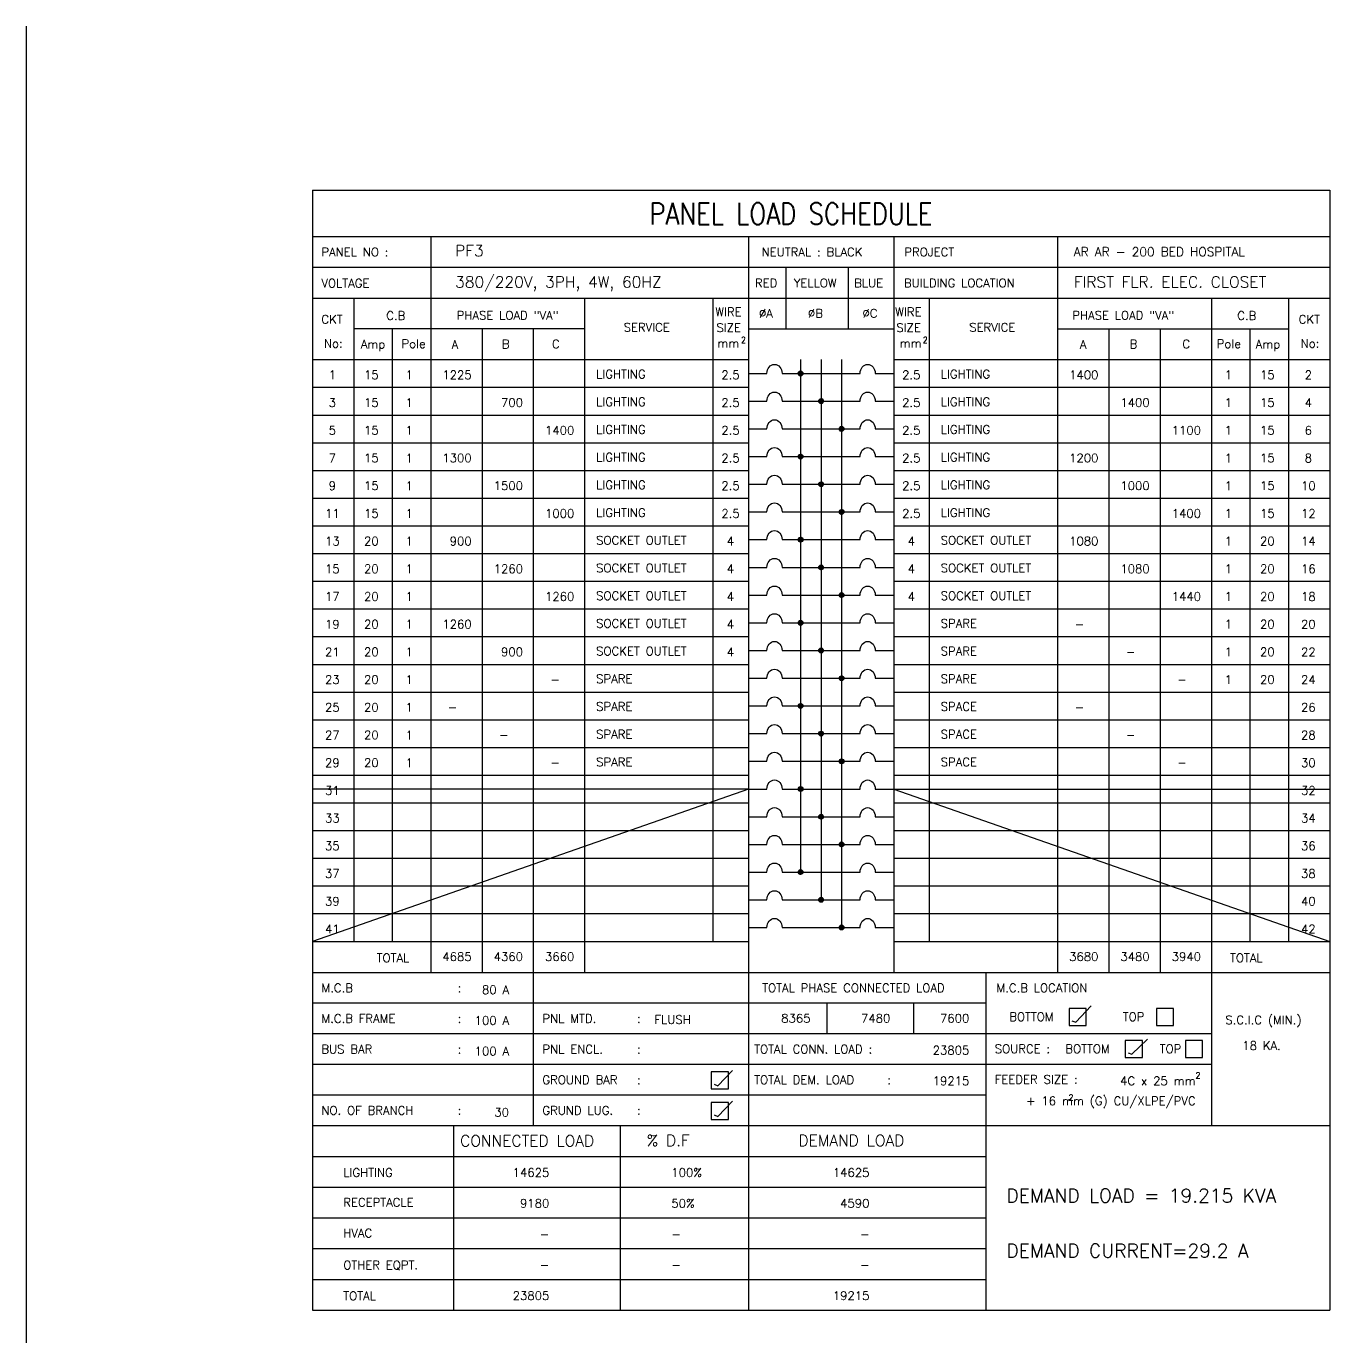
# Model space of a CAD drawing. Extents: x 5753 to 5855, y 39801 to 39885.
# Drawn here: x 5819.65 to 5846.29, y 39858 to 39884.78 of the extents above; entities that cross this region are included whole.
import ezdxf
from ezdxf.enums import TextEntityAlignment as Align

# ---------------------------------------------------------------- set-up
doc = ezdxf.new("R2010")
doc.units = 0
doc.header["$MEASUREMENT"] = 0
for name, color, linetype in [('BORDER', 4, 'CONTINUOUS'), ('E-TXT', 2, 'CONTINUOUS'), ('PANEL', 2, 'CONTINUOUS')]:
    doc.layers.add(name, color=color, linetype=linetype)
doc.styles.add('ROMANS', font='ROMANS.shx', dxfattribs={"height": 0.4})
pattern_1 = [(315, (210868.403247, 41914.508373), (0.00864749998874, 0.00864749998874), [])]
pattern_2 = [(315, (210868.403247, 41916.206514), (0.00864749998874, 0.00864749998874), [])]
pattern_3 = [(315, (210868.403247, 41917.904656), (0.00864749998874, 0.00864749998874), [])]
pattern_4 = [(315, (210868.403247, 41919.602797), (0.00864749998874, 0.00864749998874), [])]
pattern_5 = [(315, (210868.403247, 41921.300938), (0.00864749998874, 0.00864749998874), [])]
pattern_6 = [(315, (210868.403247, 41922.999079), (0.00864749998874, 0.00864749998874), [])]

msp = doc.modelspace()

# ---------------------------------------------------------------- hatches: boundary and pattern name
at = {"layer": 'PANEL', "linetype": 'Continuous'}
h = msp.add_hatch(dxfattribs=at)
h.set_pattern_fill('ANSI31', color=256, scale=0.068485, angle=406.041, style=0)
h.set_pattern_definition([(91.040959325, (210868.403247, 41922.999079), (-0.00855917542476, -0.00015552164567), [])])
h.paths.add_polyline_path([(5835.427, 39877.681, 1), (5835.524, 39877.681, 1)])
h = msp.add_hatch(dxfattribs=at)
h.set_pattern_fill('ANSI31', color=256, scale=0.097835, angle=270, style=0)
h.set_pattern_definition(pattern_6)
h.paths.add_polyline_path([(5835.846, 39877.115, 1), (5835.944, 39877.115, 1)])
h = msp.add_hatch(dxfattribs=at)
h.set_pattern_fill('ANSI31', color=256, scale=0.097835, angle=270, style=0)
h.set_pattern_definition(pattern_6)
h.paths.add_polyline_path([(5836.363, 39876.549, 1), (5836.265, 39876.549, 1)])
h = msp.add_hatch(dxfattribs=at)
h.set_pattern_fill('ANSI31', color=256, scale=0.097835, angle=270, style=0)
h.set_pattern_definition(pattern_6)
h.paths.add_polyline_path([(5835.524, 39875.983, 1), (5835.427, 39875.983, 1)])
h = msp.add_hatch(dxfattribs=at)
h.set_pattern_fill('ANSI31', color=256, scale=0.097835, angle=270, style=0)
h.set_pattern_definition(pattern_6)
h.paths.add_polyline_path([(5835.944, 39875.417, 1), (5835.846, 39875.417, 1)])
h = msp.add_hatch(dxfattribs=at)
h.set_pattern_fill('ANSI31', color=256, scale=0.097835, angle=270, style=0)
h.set_pattern_definition(pattern_6)
h.paths.add_polyline_path([(5836.363, 39874.851, 1), (5836.265, 39874.851, 1)])
h = msp.add_hatch(dxfattribs=at)
h.set_pattern_fill('ANSI31', color=256, scale=0.097835, angle=270, style=0)
h.set_pattern_definition(pattern_5)
h.paths.add_polyline_path([(5835.524, 39874.285, 1), (5835.427, 39874.285, 1)])
h = msp.add_hatch(dxfattribs=at)
h.set_pattern_fill('ANSI31', color=256, scale=0.097835, angle=270, style=0)
h.set_pattern_definition(pattern_5)
h.paths.add_polyline_path([(5835.944, 39873.718, 1), (5835.846, 39873.718, 1)])
h = msp.add_hatch(dxfattribs=at)
h.set_pattern_fill('ANSI31', color=256, scale=0.097835, angle=270, style=0)
h.set_pattern_definition(pattern_5)
h.paths.add_polyline_path([(5836.363, 39873.152, 1), (5836.265, 39873.152, 1)])
h = msp.add_hatch(dxfattribs=at)
h.set_pattern_fill('ANSI31', color=256, scale=0.097835, angle=270, style=0)
h.set_pattern_definition(pattern_4)
h.paths.add_polyline_path([(5835.524, 39872.586, 1), (5835.427, 39872.586, 1)])
h = msp.add_hatch(dxfattribs=at)
h.set_pattern_fill('ANSI31', color=256, scale=0.097835, angle=270, style=0)
h.set_pattern_definition(pattern_4)
h.paths.add_polyline_path([(5835.944, 39872.02, 1), (5835.846, 39872.02, 1)])
h = msp.add_hatch(dxfattribs=at)
h.set_pattern_fill('ANSI31', color=256, scale=0.097835, angle=270, style=0)
h.set_pattern_definition(pattern_4)
h.paths.add_polyline_path([(5836.363, 39871.454, 1), (5836.265, 39871.454, 1)])
h = msp.add_hatch(dxfattribs=at)
h.set_pattern_fill('ANSI31', color=256, scale=0.097835, angle=270, style=0)
h.set_pattern_definition(pattern_3)
h.paths.add_polyline_path([(5835.524, 39870.888, 1), (5835.427, 39870.888, 1)])
h = msp.add_hatch(dxfattribs=at)
h.set_pattern_fill('ANSI31', color=256, scale=0.097835, angle=270, style=0)
h.set_pattern_definition(pattern_3)
h.paths.add_polyline_path([(5835.944, 39870.322, 1), (5835.846, 39870.322, 1)])
h = msp.add_hatch(dxfattribs=at)
h.set_pattern_fill('ANSI31', color=256, scale=0.097835, angle=270, style=0)
h.set_pattern_definition(pattern_3)
h.paths.add_polyline_path([(5836.363, 39869.756, 1), (5836.265, 39869.756, 1)])
h = msp.add_hatch(dxfattribs=at)
h.set_pattern_fill('ANSI31', color=256, scale=0.097835, angle=270, style=0)
h.set_pattern_definition(pattern_2)
h.paths.add_polyline_path([(5835.524, 39869.19, 1), (5835.427, 39869.19, 1)])
h = msp.add_hatch(dxfattribs=at)
h.set_pattern_fill('ANSI31', color=256, scale=0.097835, angle=270, style=0)
h.set_pattern_definition(pattern_2)
h.paths.add_polyline_path([(5835.944, 39868.624, 1), (5835.846, 39868.624, 1)])
h = msp.add_hatch(dxfattribs=at)
h.set_pattern_fill('ANSI31', color=256, scale=0.097835, angle=270, style=0)
h.set_pattern_definition(pattern_2)
h.paths.add_polyline_path([(5836.363, 39868.058, 1), (5836.265, 39868.058, 1)])
h = msp.add_hatch(dxfattribs=at)
h.set_pattern_fill('ANSI31', color=256, scale=0.097835, angle=270, style=0)
h.set_pattern_definition(pattern_1)
h.paths.add_polyline_path([(5835.524, 39867.492, 1), (5835.427, 39867.492, 1)])
h = msp.add_hatch(dxfattribs=at)
h.set_pattern_fill('ANSI31', color=256, scale=0.097835, angle=270, style=0)
h.set_pattern_definition(pattern_1)
h.paths.add_polyline_path([(5835.944, 39866.926, 1), (5835.846, 39866.926, 1)])
h = msp.add_hatch(dxfattribs=at)
h.set_pattern_fill('ANSI31', color=256, scale=0.097835, angle=270, style=0)
h.set_pattern_definition(pattern_1)
h.paths.add_polyline_path([(5836.363, 39866.36, 1), (5836.265, 39866.36, 1)])

# ---------------------------------------------------------------- linework, layer by layer
at = {"layer": 'BORDER', "color": 1}
msp.add_line((5819.653, 39884.776), (5819.653, 39800.616), dxfattribs=at)
at = {"layer": 'PANEL', "color": 6}
for p, q in [((5825.5, 39881.423), (5846.29, 39881.423)), ((5825.5, 39881.423), (5825.5, 39858.54)), ((5846.29, 39881.423), (5846.29, 39858.54)), ((5825.5, 39858.54), (5846.29, 39858.54))]:
    msp.add_line(p, q, dxfattribs=at)
at = {"layer": 'PANEL', "color": 2}
for p, q in [((5825.5, 39880.48), (5846.29, 39880.48)), ((5834.41, 39880.48), (5834.41, 39865.444)), ((5837.38, 39880.48), (5837.38, 39865.444)), ((5825.5, 39879.222), (5846.29, 39879.222)), ((5834.41, 39878.59), (5837.38, 39878.59)), ((5825.5, 39865.444), (5846.29, 39865.444))]:
    msp.add_line(p, q, dxfattribs=at)
at = {"layer": 'PANEL', "color": 11}
for p, q in [((5827.919, 39880.48), (5827.919, 39865.444)), ((5840.726, 39880.48), (5840.726, 39865.444)), ((5826.347, 39879.222), (5826.347, 39866.077)), ((5831.064, 39879.222), (5831.064, 39865.444)), ((5833.684, 39879.222), (5833.684, 39866.077)), ((5838.105, 39879.222), (5838.105, 39866.077)), ((5843.871, 39879.222), (5843.871, 39862.313)), ((5845.443, 39879.222), (5845.443, 39866.077)), ((5831.064, 39878.593), (5826.347, 39878.593)), ((5827.133, 39878.593), (5827.133, 39866.077)), ((5828.967, 39878.593), (5828.967, 39865.444)), ((5830.015, 39878.593), (5830.015, 39862.313)), ((5840.726, 39878.593), (5845.443, 39878.593)), ((5841.774, 39878.593), (5841.774, 39865.444)), ((5842.822, 39878.593), (5842.822, 39865.444)), ((5844.657, 39878.593), (5844.657, 39866.077)), ((5825.5, 39877.964), (5834.41, 39877.964)), ((5837.38, 39877.964), (5846.29, 39877.964)), ((5825.5, 39877.398), (5834.41, 39877.398)), ((5837.38, 39877.398), (5846.29, 39877.398)), ((5825.5, 39876.832), (5834.41, 39876.832)), ((5837.38, 39876.832), (5846.29, 39876.832)), ((5825.5, 39876.266), (5834.41, 39876.266)), ((5837.38, 39876.266), (5846.29, 39876.266)), ((5825.5, 39875.7), (5834.41, 39875.7)), ((5837.38, 39875.7), (5846.29, 39875.7)), ((5825.5, 39875.134), (5834.41, 39875.134)), ((5837.38, 39875.134), (5846.29, 39875.134)), ((5825.5, 39874.568), (5834.41, 39874.568)), ((5837.38, 39874.568), (5846.29, 39874.568)), ((5825.5, 39874.001), (5834.41, 39874.001)), ((5837.38, 39874.001), (5846.29, 39874.001)), ((5825.5, 39873.435), (5834.41, 39873.435)), ((5837.38, 39873.435), (5846.29, 39873.435)), ((5825.5, 39872.869), (5834.41, 39872.869)), ((5837.38, 39872.869), (5846.29, 39872.869)), ((5825.5, 39872.303), (5834.41, 39872.303)), ((5837.38, 39872.303), (5846.29, 39872.303)), ((5825.5, 39871.737), (5834.41, 39871.737)), ((5837.38, 39871.737), (5846.29, 39871.737)), ((5825.5, 39871.171), (5834.41, 39871.171)), ((5837.38, 39871.171), (5846.29, 39871.171)), ((5825.5, 39870.605), (5834.41, 39870.605)), ((5837.38, 39870.605), (5846.29, 39870.605)), ((5825.5, 39870.039), (5834.41, 39870.039)), ((5837.38, 39870.039), (5846.29, 39870.039)), ((5825.5, 39869.473), (5834.41, 39869.473)), ((5837.38, 39869.473), (5846.29, 39869.473)), ((5825.5, 39868.907), (5834.41, 39868.907)), ((5837.38, 39868.907), (5846.29, 39868.907)), ((5825.5, 39868.341), (5834.41, 39868.341)), ((5837.38, 39868.341), (5846.29, 39868.341)), ((5825.5, 39867.775), (5834.41, 39867.775)), ((5837.38, 39867.775), (5846.29, 39867.775)), ((5825.5, 39867.209), (5834.41, 39867.209)), ((5837.38, 39867.209), (5846.29, 39867.209)), ((5825.5, 39866.643), (5834.41, 39866.643)), ((5837.38, 39866.643), (5846.29, 39866.643)), ((5825.5, 39866.077), (5834.41, 39866.077)), ((5837.38, 39866.077), (5846.29, 39866.077)), ((5834.41, 39865.444), (5834.41, 39858.54)), ((5839.261, 39865.444), (5839.261, 39862.313)), ((5825.5, 39864.818), (5839.261, 39864.818)), ((5836.016, 39864.818), (5836.016, 39864.192)), ((5837.786, 39864.818), (5837.786, 39864.192)), ((5825.5, 39864.192), (5843.871, 39864.192)), ((5825.5, 39863.565), (5843.871, 39863.565)), ((5825.5, 39862.939), (5839.261, 39862.939)), ((5825.5, 39862.313), (5846.29, 39862.313)), ((5828.381, 39862.313), (5828.381, 39858.54)), ((5831.789, 39862.313), (5831.789, 39858.54)), ((5839.261, 39862.313), (5839.261, 39858.54)), ((5825.5, 39861.684), (5839.261, 39861.684)), ((5825.5, 39861.055), (5839.261, 39861.055)), ((5825.5, 39860.426), (5839.261, 39860.426)), ((5825.5, 39859.798), (5839.261, 39859.798)), ((5825.5, 39859.169), (5839.261, 39859.169))]:
    msp.add_line(p, q, dxfattribs=at)
at = {"layer": 'PANEL'}
for p, q in [((5825.5, 39879.853), (5846.29, 39879.853)), ((5835.18, 39878.59), (5835.18, 39879.853)), ((5836.456, 39878.59), (5836.456, 39879.853)), ((5835.476, 39877.964), (5835.476, 39867.492)), ((5835.895, 39877.964), (5835.895, 39866.926)), ((5836.314, 39877.964), (5836.314, 39866.36)), ((5834.41, 39877.681), (5834.789, 39877.681)), ((5835.097, 39877.681), (5836.693, 39877.681)), ((5837.001, 39877.681), (5837.38, 39877.681)), ((5834.41, 39877.115), (5834.789, 39877.115)), ((5835.097, 39877.115), (5836.693, 39877.115)), ((5837.001, 39877.115), (5837.38, 39877.115)), ((5834.41, 39876.549), (5834.789, 39876.549)), ((5835.097, 39876.549), (5836.693, 39876.549)), ((5837.001, 39876.549), (5837.38, 39876.549)), ((5834.41, 39875.983), (5834.789, 39875.983)), ((5835.097, 39875.983), (5836.693, 39875.983)), ((5837.001, 39875.983), (5837.38, 39875.983)), ((5834.41, 39875.417), (5834.789, 39875.417)), ((5835.097, 39875.417), (5836.693, 39875.417)), ((5837.001, 39875.417), (5837.38, 39875.417)), ((5834.41, 39874.851), (5834.789, 39874.851)), ((5835.097, 39874.851), (5836.693, 39874.851)), ((5837.001, 39874.851), (5837.38, 39874.851)), ((5834.41, 39874.285), (5834.789, 39874.285)), ((5835.097, 39874.285), (5836.693, 39874.285)), ((5837.001, 39874.285), (5837.38, 39874.285)), ((5834.41, 39873.718), (5834.789, 39873.718)), ((5835.097, 39873.718), (5836.693, 39873.718)), ((5837.001, 39873.718), (5837.38, 39873.718)), ((5834.41, 39873.152), (5834.789, 39873.152)), ((5835.097, 39873.152), (5836.693, 39873.152)), ((5837.001, 39873.152), (5837.38, 39873.152)), ((5834.41, 39872.586), (5834.789, 39872.586)), ((5835.097, 39872.586), (5836.693, 39872.586)), ((5837.001, 39872.586), (5837.38, 39872.586)), ((5834.41, 39872.02), (5834.789, 39872.02)), ((5835.097, 39872.02), (5836.693, 39872.02)), ((5837.001, 39872.02), (5837.38, 39872.02)), ((5834.41, 39871.454), (5834.789, 39871.454)), ((5835.097, 39871.454), (5836.693, 39871.454)), ((5837.001, 39871.454), (5837.38, 39871.454)), ((5834.41, 39870.888), (5834.789, 39870.888)), ((5835.097, 39870.888), (5836.693, 39870.888)), ((5837.001, 39870.888), (5837.38, 39870.888)), ((5834.41, 39870.322), (5834.789, 39870.322)), ((5835.097, 39870.322), (5836.693, 39870.322)), ((5837.001, 39870.322), (5837.38, 39870.322)), ((5834.41, 39869.756), (5834.789, 39869.756)), ((5835.097, 39869.756), (5836.693, 39869.756)), ((5837.001, 39869.756), (5837.38, 39869.756)), ((5834.41, 39869.19), (5834.789, 39869.19)), ((5835.097, 39869.19), (5836.693, 39869.19)), ((5837.001, 39869.19), (5837.38, 39869.19)), ((5834.41, 39868.624), (5834.789, 39868.624)), ((5835.097, 39868.624), (5836.693, 39868.624)), ((5837.001, 39868.624), (5837.38, 39868.624)), ((5834.41, 39868.058), (5834.789, 39868.058)), ((5835.097, 39868.058), (5836.693, 39868.058)), ((5837.001, 39868.058), (5837.38, 39868.058)), ((5834.41, 39867.492), (5834.789, 39867.492)), ((5835.097, 39867.492), (5836.693, 39867.492)), ((5837.001, 39867.492), (5837.38, 39867.492)), ((5834.41, 39866.926), (5834.789, 39866.926)), ((5835.097, 39866.926), (5836.693, 39866.926)), ((5837.001, 39866.926), (5837.38, 39866.926)), ((5834.41, 39866.36), (5834.789, 39866.36)), ((5835.097, 39866.36), (5836.693, 39866.36)), ((5837.001, 39866.36), (5837.38, 39866.36)), ((5841.098, 39864.424), (5841.416, 39864.757)), ((5841.022, 39864.454), (5841.098, 39864.424)), ((5842.245, 39863.769), (5842.564, 39864.081)), ((5842.169, 39863.799), (5842.245, 39863.769)), ((5833.785, 39863.128), (5834.084, 39863.441)), ((5833.709, 39863.159), (5833.785, 39863.128)), ((5833.785, 39862.501), (5834.084, 39862.813)), ((5833.709, 39862.531), (5833.785, 39862.501))]:
    msp.add_line(p, q, dxfattribs=at)
at = {"layer": 'PANEL', "color": 7}
for p, q in [((5834.41, 39869.19), (5825.5, 39869.19)), ((5834.41, 39869.19), (5825.5, 39866.077)), ((5837.38, 39869.19), (5846.29, 39869.19)), ((5837.38, 39869.19), (5846.29, 39866.077))]:
    msp.add_line(p, q, dxfattribs=at)
at = {"layer": 'PANEL', "color": 11}
for points in [[(5841.314, 39864.707), (5840.965, 39864.707), (5840.965, 39864.358), (5841.314, 39864.358)], [(5843.099, 39864.707), (5842.749, 39864.707), (5842.749, 39864.358), (5843.099, 39864.358)], [(5842.462, 39864.052), (5842.112, 39864.052), (5842.112, 39863.703), (5842.462, 39863.703)], [(5843.689, 39864.052), (5843.339, 39864.052), (5843.339, 39863.703), (5843.689, 39863.703)], [(5834.002, 39863.412), (5833.652, 39863.412), (5833.652, 39863.062), (5834.002, 39863.062)], [(5834.002, 39862.784), (5833.652, 39862.784), (5833.652, 39862.435), (5834.002, 39862.435)]]:
    msp.add_lwpolyline(points, close=True, dxfattribs=at)
at = {"layer": 'PANEL'}
for centre in [(5835.476, 39877.681), (5835.895, 39877.115), (5836.314, 39876.549), (5835.476, 39875.983), (5835.895, 39875.417), (5836.314, 39874.851), (5835.476, 39874.285), (5835.895, 39873.718), (5836.314, 39873.152), (5835.476, 39872.586), (5835.895, 39872.02), (5836.314, 39871.454), (5835.476, 39870.888), (5835.895, 39870.322), (5836.314, 39869.756), (5835.476, 39869.19), (5835.895, 39868.624), (5836.314, 39868.058), (5835.476, 39867.492), (5835.895, 39866.926), (5836.314, 39866.36)]:
    msp.add_circle(centre, 0.0489, dxfattribs=at)
at = {"layer": 'PANEL', "extrusion": (0, 0, -1)}
for centre in [(5834.943, 39877.681), (5836.847, 39877.681), (5834.943, 39877.115), (5836.847, 39877.115), (5834.943, 39876.549), (5836.847, 39876.549), (5834.943, 39875.983), (5836.847, 39875.983), (5834.943, 39875.417), (5836.847, 39875.417), (5834.943, 39874.851), (5836.847, 39874.851), (5834.943, 39874.285), (5836.847, 39874.285), (5834.943, 39873.718), (5836.847, 39873.718), (5834.943, 39873.152), (5836.847, 39873.152), (5834.943, 39872.586), (5836.847, 39872.586), (5834.943, 39872.02), (5836.847, 39872.02), (5834.943, 39871.454), (5836.847, 39871.454), (5834.943, 39870.888), (5836.847, 39870.888), (5834.943, 39870.322), (5836.847, 39870.322), (5834.943, 39869.756), (5836.847, 39869.756), (5834.943, 39869.19), (5836.847, 39869.19), (5834.943, 39868.624), (5836.847, 39868.624), (5834.943, 39868.058), (5836.847, 39868.058), (5834.943, 39867.492), (5836.847, 39867.492), (5834.943, 39866.926), (5836.847, 39866.926), (5834.943, 39866.36), (5836.847, 39866.36)]:
    msp.add_ellipse(centre, major_axis=(0, 0.185), ratio=0.833333, start_param=-1.570796, end_param=1.570796, dxfattribs=at)

# ---------------------------------------------------------------- texts
at = {"layer": 'E-TXT', "style": 'ROMANS'}
for s, height, p in [('PF3', 0.2306, (5828.417, 39880.075)), ('AR AR - 200 BED HOSPITAL', 0.18169, (5841.059, 39880.077)), ('380/220V, 3PH, 4W, 60HZ', 0.23061, (5828.417, 39879.435)), ('FIRST FLR. ELEC. CLOSET', 0.23061, (5841.059, 39879.435)), ('15', 0.1747, (5826.555, 39877.564)), ('15', 0.1747, (5844.865, 39877.564)), ('15', 0.1747, (5826.555, 39876.998)), ('15', 0.1747, (5844.865, 39876.998)), ('15', 0.1747, (5826.555, 39876.432)), ('15', 0.1747, (5844.865, 39876.432)), ('15', 0.1747, (5826.555, 39875.866)), ('15', 0.1747, (5844.865, 39875.866)), ('15', 0.1747, (5826.555, 39875.3)), ('15', 0.1747, (5844.865, 39875.3)), ('15', 0.1747, (5826.555, 39874.734)), ('15', 0.1747, (5844.865, 39874.734)), ('20', 0.1747, (5826.555, 39874.168)), ('20', 0.1747, (5844.865, 39874.168)), ('20', 0.1747, (5826.555, 39873.602)), ('20', 0.1747, (5844.865, 39873.602)), ('20', 0.1747, (5826.555, 39873.036)), ('20', 0.1747, (5844.865, 39873.036)), ('20', 0.1747, (5826.555, 39872.47)), ('20', 0.1747, (5844.865, 39872.47)), ('20', 0.1747, (5826.555, 39871.904)), ('20', 0.1747, (5844.865, 39871.904)), ('20', 0.1747, (5826.555, 39871.338)), ('20', 0.1747, (5844.865, 39871.338)), ('20', 0.1747, (5826.555, 39870.772)), ('20', 0.1747, (5826.555, 39870.206)), ('20', 0.1747, (5826.555, 39869.64))]:
    msp.add_text(s, height=height, dxfattribs=at).set_placement(p)
for s, height, p in [('1', 0.175, (5827.48, 39877.651)), ('2.5', 0.1747, (5834.044, 39877.651)), ('2.5', 0.1747, (5837.739, 39877.651)), ('1', 0.175, (5844.218, 39877.651)), ('1', 0.175, (5827.48, 39877.084)), ('2.5', 0.1747, (5834.044, 39877.084)), ('2.5', 0.1747, (5837.739, 39877.084)), ('1', 0.175, (5844.218, 39877.084)), ('1', 0.175, (5827.48, 39876.518)), ('2.5', 0.1747, (5834.044, 39876.518)), ('2.5', 0.1747, (5837.739, 39876.518)), ('1', 0.175, (5844.218, 39876.518)), ('1', 0.175, (5827.48, 39875.952)), ('2.5', 0.1747, (5834.044, 39875.952)), ('2.5', 0.1747, (5837.739, 39875.952)), ('1', 0.175, (5844.218, 39875.952)), ('1', 0.175, (5827.48, 39875.386)), ('2.5', 0.1747, (5834.044, 39875.386)), ('2.5', 0.1747, (5837.739, 39875.386)), ('1', 0.175, (5844.218, 39875.386)), ('1', 0.175, (5827.48, 39874.82)), ('2.5', 0.1747, (5834.044, 39874.82)), ('2.5', 0.1747, (5837.739, 39874.82)), ('1', 0.175, (5844.218, 39874.82)), ('1', 0.175, (5827.48, 39874.254)), ('4', 0.175, (5834.044, 39874.254)), ('4', 0.175, (5837.739, 39874.254)), ('1', 0.175, (5844.218, 39874.254)), ('1', 0.175, (5827.48, 39873.688)), ('4', 0.175, (5834.044, 39873.688)), ('4', 0.175, (5837.739, 39873.688)), ('1', 0.175, (5844.218, 39873.688)), ('1', 0.175, (5827.48, 39873.122)), ('4', 0.175, (5834.044, 39873.122)), ('4', 0.175, (5837.739, 39873.122)), ('1', 0.175, (5844.218, 39873.122)), ('1', 0.175, (5827.48, 39872.556)), ('4', 0.175, (5834.044, 39872.556)), ('1', 0.175, (5844.218, 39872.556)), ('1', 0.175, (5827.48, 39871.99)), ('4', 0.175, (5834.044, 39871.99)), ('1', 0.175, (5844.218, 39871.99)), ('1', 0.175, (5827.48, 39871.424)), ('1', 0.175, (5844.218, 39871.424)), ('1', 0.175, (5827.48, 39870.858)), ('1', 0.175, (5827.48, 39870.292)), ('1', 0.175, (5827.48, 39869.726))]:
    msp.add_text(s, height=height, dxfattribs=at).set_placement(p, align=Align.MIDDLE)
for s, height, p in [('1225', 0.1747, (5828.756, 39877.564)), ('1400', 0.1747, (5841.563, 39877.564)), ('700', 0.1747, (5829.804, 39876.998)), ('1400', 0.1747, (5842.611, 39876.998)), ('1400', 0.1747, (5830.853, 39876.432)), ('1100', 0.1747, (5843.66, 39876.432)), ('1300', 0.1747, (5828.756, 39875.866)), ('1200', 0.1747, (5841.563, 39875.866)), ('1500', 0.1747, (5829.804, 39875.3)), ('1000', 0.1747, (5842.611, 39875.3)), ('1000', 0.1747, (5830.853, 39874.734)), ('1400', 0.1747, (5843.66, 39874.734)), ('900', 0.1747, (5828.756, 39874.168)), ('1080', 0.1747, (5841.563, 39874.168)), ('1260', 0.1747, (5829.804, 39873.602)), ('1080', 0.1747, (5842.611, 39873.602)), ('1260', 0.1747, (5830.853, 39873.036)), ('1440', 0.1747, (5843.66, 39873.036)), ('1260', 0.1747, (5828.756, 39872.47)), ('-', 0.175, (5841.271, 39872.47)), ('900', 0.1747, (5829.804, 39871.904)), ('-', 0.175, (5842.319, 39871.904)), ('-', 0.175, (5830.561, 39871.338)), ('-', 0.175, (5843.368, 39871.338)), ('-', 0.175, (5828.464, 39870.772)), ('-', 0.175, (5841.271, 39870.772)), ('-', 0.175, (5829.512, 39870.206)), ('-', 0.175, (5842.319, 39870.206)), ('-', 0.175, (5830.561, 39869.64)), ('-', 0.175, (5843.368, 39869.64)), ('4685', 0.1747, (5828.756, 39865.677)), ('4360', 0.1747, (5829.804, 39865.677)), ('3660', 0.1747, (5830.853, 39865.677)), ('3680', 0.1747, (5841.563, 39865.677)), ('3480', 0.1747, (5842.611, 39865.677)), ('3940', 0.1747, (5843.66, 39865.677)), ('80 A', 0.1747, (5829.519, 39865)), ('100 A', 0.1747, (5829.519, 39864.374)), ('FLUSH', 0.1747, (5833.233, 39864.392)), ('8365', 0.1747, (5835.679, 39864.418)), ('7480', 0.1747, (5837.309, 39864.418)), ('7600', 0.1747, (5838.925, 39864.418)), ('100 A', 0.1747, (5829.519, 39863.748)), ('23805', 0.1747, (5838.925, 39863.765)), ('2', 0.122, (5843.65, 39863.278)), ('19215', 0.1747, (5838.925, 39863.139)), ('4C x 25 mm', 0.1747, (5843.549, 39863.139)), ('+ 16 mm (G) CU/XLPE/PVC', 0.17471, (5843.549, 39862.73)), ('2', 0.122, (5841.054, 39862.826)), ('30', 0.1747, (5829.519, 39862.496)), ('14625', 0.1747, (5830.341, 39861.266)), ('14625', 0.1747, (5836.884, 39861.266)), ('9180', 0.1747, (5830.341, 39860.637)), ('4590', 0.1747, (5836.884, 39860.637)), ('-', 0.175, (5830.341, 39860.008)), ('-', 0.175, (5836.884, 39860.008)), ('-', 0.175, (5830.341, 39859.379)), ('-', 0.175, (5836.884, 39859.379)), ('23805', 0.1747, (5830.341, 39858.75)), ('19215', 0.1747, (5836.884, 39858.75))]:
    msp.add_text(s, height=height, dxfattribs=at).set_placement(p, align=Align.RIGHT)
at = {"layer": 'PANEL', "color": 6, "style": 'ROMANS', "width": 0.833333}
msp.add_text('PANEL LOAD SCHEDULE', height=0.44026, dxfattribs=at).set_placement((5832.385, 39880.724))
at = {"layer": 'PANEL', "style": 'ROMANS'}
for s, height, p in [('PANEL NO :', 0.1747, (5825.685, 39880.075)), ('NEUTRAL : BLACK', 0.17471, (5834.681, 39880.075)), ('PROJECT', 0.1747, (5837.597, 39880.075)), ('VOLTAGE', 0.1747, (5825.685, 39879.437)), ('RED', 0.1747, (5834.544, 39879.442)), ('YELLOW', 0.1747, (5835.338, 39879.442)), ('BLUE', 0.1747, (5836.571, 39879.442)), ('BUILDING LOCATION', 0.17471, (5837.589, 39879.442)), ('C.B', 0.1747, (5827.009, 39878.776)), ('PHASE LOAD "VA"', 0.17471, (5828.449, 39878.782)), ('WIRE', 0.1747, (5833.733, 39878.851)), ('%%CA', 0.1747, (5834.626, 39878.823)), ('%%CB', 0.1747, (5835.626, 39878.823)), ('%%CC', 0.1747, (5836.741, 39878.823)), ('WIRE', 0.1747, (5837.408, 39878.851)), ('PHASE LOAD "VA"', 0.17471, (5841.028, 39878.782)), ('C.B', 0.1747, (5844.398, 39878.776)), ('CKT', 0.1747, (5825.685, 39878.7)), ('SERVICE', 0.1747, (5831.861, 39878.536)), ('SIZE', 0.1747, (5833.758, 39878.53)), ('SIZE', 0.1747, (5837.432, 39878.53)), ('SERVICE', 0.1747, (5838.922, 39878.536)), ('CKT', 0.1747, (5845.655, 39878.7)), ('No:', 0.1747, (5825.737, 39878.208)), ('Amp', 0.1747, (5826.49, 39878.193)), ('Pole', 0.1747, (5827.321, 39878.2)), ('B', 0.175, (5829.371, 39878.193)), ('C', 0.175, (5830.398, 39878.195)), ('B', 0.175, (5842.201, 39878.193)), ('C', 0.175, (5843.278, 39878.195)), ('Pole', 0.1747, (5843.978, 39878.2)), ('Amp', 0.1747, (5844.775, 39878.193)), ('No:', 0.1747, (5845.695, 39878.208)), ('A', 0.175, (5828.347, 39878.185)), ('mm', 0.1747, (5833.775, 39878.21)), ('mm', 0.1747, (5837.499, 39878.21)), ('A', 0.175, (5841.183, 39878.185)), ('LIGHTING', 0.1747, (5831.299, 39877.58)), ('LIGHTING', 0.1747, (5838.34, 39877.58)), ('LIGHTING', 0.1747, (5831.299, 39877.014)), ('LIGHTING', 0.1747, (5838.34, 39877.014)), ('LIGHTING', 0.1747, (5831.299, 39876.448)), ('LIGHTING', 0.1747, (5838.34, 39876.448)), ('LIGHTING', 0.1747, (5831.299, 39875.882)), ('LIGHTING', 0.1747, (5838.34, 39875.882)), ('LIGHTING', 0.1747, (5831.299, 39875.316)), ('LIGHTING', 0.1747, (5838.34, 39875.316)), ('LIGHTING', 0.1747, (5831.299, 39874.75)), ('LIGHTING', 0.1747, (5838.34, 39874.75)), ('SOCKET OUTLET', 0.17471, (5831.299, 39874.184)), ('SOCKET OUTLET', 0.17471, (5838.34, 39874.184)), ('SOCKET OUTLET', 0.17471, (5831.299, 39873.618)), ('SOCKET OUTLET', 0.17471, (5838.34, 39873.618)), ('SOCKET OUTLET', 0.17471, (5831.299, 39873.052)), ('SOCKET OUTLET', 0.17471, (5838.34, 39873.052)), ('SOCKET OUTLET', 0.17471, (5831.299, 39872.486)), ('SPARE', 0.1747, (5838.34, 39872.486)), ('SOCKET OUTLET', 0.17471, (5831.299, 39871.92)), ('SPARE', 0.1747, (5838.34, 39871.92)), ('SPARE', 0.1747, (5831.299, 39871.354)), ('SPARE', 0.1747, (5838.34, 39871.354)), ('SPARE', 0.1747, (5831.299, 39870.788)), ('SPACE', 0.1747, (5838.34, 39870.788)), ('SPARE', 0.1747, (5831.299, 39870.222)), ('SPACE', 0.1747, (5838.34, 39870.222)), ('SPARE', 0.1747, (5831.299, 39869.655)), ('SPACE', 0.1747, (5838.34, 39869.655)), ('TOTAL', 0.1747, (5826.814, 39865.651)), ('TOTAL', 0.1747, (5844.251, 39865.651)), ('M.C.B', 0.1747, (5825.685, 39865.039)), (':', 0.175, (5828.467, 39865.039)), ('TOTAL PHASE CONNECTED LOAD', 0.17471, (5834.692, 39865.039)), ('M.C.B LOCATION', 0.17471, (5839.478, 39865.039)), ('M.C.B FRAME', 0.17471, (5825.685, 39864.413)), (':', 0.175, (5828.467, 39864.413)), ('PNL MTD.', 0.1747, (5830.201, 39864.413)), (':', 0.175, (5832.135, 39864.413)), ('BOTTOM', 0.1747, (5839.74, 39864.449)), ('TOP', 0.1747, (5842.06, 39864.449)), ('S.C.I.C (MIN.)', 0.17471, (5844.156, 39864.384)), ('BUS BAR', 0.1747, (5825.685, 39863.787)), (':', 0.175, (5828.467, 39863.787)), ('PNL ENCL.', 0.1747, (5830.201, 39863.787)), (':', 0.175, (5832.135, 39863.787)), ('TOTAL CONN. LOAD :', 0.17471, (5834.528, 39863.787)), ('SOURCE :', 0.1747, (5839.445, 39863.794)), ('BOTTOM', 0.1747, (5840.887, 39863.794)), ('TOP', 0.1747, (5842.814, 39863.794)), ('18 KA.', 0.1747, (5844.502, 39863.86)), ('GROUND BAR', 0.1747, (5830.201, 39863.161)), (':', 0.175, (5832.135, 39863.161)), ('TOTAL DEM. LOAD ', 0.17471, (5834.528, 39863.161)), (':', 0.175, (5837.249, 39863.161)), ('FEEDER SIZE :', 0.17471, (5839.445, 39863.168)), ('NO. OF BRANCH', 0.17471, (5825.685, 39862.535)), (':', 0.175, (5828.467, 39862.535)), ('GRUND LUG.', 0.1747, (5830.201, 39862.535)), (':', 0.175, (5832.135, 39862.535)), ('CONNECTED LOAD', 0.23061, (5828.52, 39861.887)), ('% D.F', 0.2306, (5832.332, 39861.893)), ('DEMAND LOAD', 0.23061, (5835.432, 39861.893)), ('LIGHTING', 0.1747, (5826.132, 39861.265)), ('100%', 0.1747, (5832.834, 39861.265)), ('DEMAND LOAD = 19.215 KVA', 0.27953, (5839.681, 39860.744)), ('RECEPTACLE', 0.1747, (5826.132, 39860.657)), ('50%', 0.1747, (5832.834, 39860.636)), ('HVAC', 0.1747, (5826.132, 39860.028)), ('-', 0.175, (5832.834, 39860.007)), ('DEMAND CURRENT=29.2 A', 0.27953, (5839.681, 39859.616)), ('OTHER EQPT.', 0.17471, (5826.132, 39859.375)), ('-', 0.175, (5832.834, 39859.378)), ('TOTAL', 0.1747, (5826.132, 39858.746))]:
    msp.add_text(s, height=height, dxfattribs=at).set_placement(p)
at = {"layer": 'PANEL', "style": 'ROMANS', "width": 0.833333}
for p in [(5834.262, 39878.299), (5837.976, 39878.299)]:
    msp.add_text('2', height=0.132, dxfattribs=at).set_placement(p)
at = {"layer": 'PANEL', "style": 'ROMANS'}
for s, height, p in [('1', 0.175, (5825.908, 39877.651)), ('2', 0.175, (5845.851, 39877.651)), ('3', 0.175, (5825.908, 39877.084)), ('4', 0.175, (5845.851, 39877.084)), ('5', 0.175, (5825.908, 39876.518)), ('6', 0.175, (5845.851, 39876.518)), ('7', 0.175, (5825.908, 39875.952)), ('8', 0.175, (5845.851, 39875.952)), ('9', 0.175, (5825.908, 39875.386)), ('10', 0.1747, (5845.851, 39875.386)), ('11', 0.1747, (5825.908, 39874.82)), ('12', 0.1747, (5845.851, 39874.82)), ('13', 0.1747, (5825.908, 39874.254)), ('14', 0.1747, (5845.851, 39874.254)), ('15', 0.1747, (5825.908, 39873.688)), ('16', 0.1747, (5845.851, 39873.688)), ('17', 0.1747, (5825.908, 39873.122)), ('18', 0.1747, (5845.851, 39873.122)), ('19', 0.1747, (5825.908, 39872.556)), ('20', 0.1747, (5845.851, 39872.556)), ('21', 0.1747, (5825.908, 39871.99)), ('22', 0.1747, (5845.851, 39871.99)), ('23', 0.1747, (5825.908, 39871.424)), ('24', 0.1747, (5845.851, 39871.424)), ('25', 0.1747, (5825.908, 39870.858)), ('26', 0.1747, (5845.851, 39870.858)), ('27', 0.1747, (5825.908, 39870.292)), ('28', 0.1747, (5845.851, 39870.292)), ('29', 0.1747, (5825.908, 39869.726)), ('30', 0.1747, (5845.851, 39869.726)), ('31', 0.1747, (5825.908, 39869.16)), ('32', 0.1747, (5845.851, 39869.16)), ('33', 0.1747, (5825.908, 39868.594)), ('34', 0.1747, (5845.851, 39868.594)), ('35', 0.1747, (5825.908, 39868.028)), ('36', 0.1747, (5845.851, 39868.028)), ('37', 0.1747, (5825.908, 39867.462)), ('38', 0.1747, (5845.851, 39867.462)), ('39', 0.1747, (5825.908, 39866.896)), ('40', 0.1747, (5845.851, 39866.896)), ('41', 0.1747, (5825.908, 39866.33)), ('42', 0.1747, (5845.851, 39866.33))]:
    msp.add_text(s, height=height, dxfattribs=at).set_placement(p, align=Align.MIDDLE)

doc.saveas('drawing.dxf')
